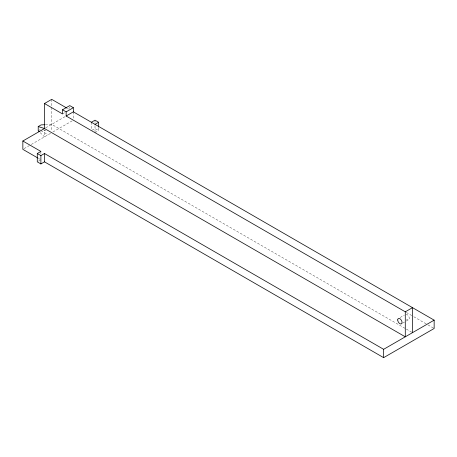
<?xml version="1.0" encoding="UTF-8"?>
<svg xmlns="http://www.w3.org/2000/svg" width="457" height="457" viewBox="0 0 457 457"><rect width="100%" height="100%" fill="white"/><g stroke="black" fill="none" stroke-linecap="round" stroke-linejoin="round"><path stroke-width="0.34" stroke-dasharray="2.29 1.71" d="M62.535 113.936L64.94 112.548M38.222 130.725L41.107 129.057M45.7 127.823L65.545 116.364M24.055 148.651L30.665 144.835M31.27 144.486L51.715 132.684M52.915 131.987L73.36 120.185M38.485 161.15L40.29 160.11M92 130.251L95.01 128.514L98.615 130.599L98.615 127.126M95.01 132.684L98.615 130.599M400.149 317.501L404.359 315.073M402.606 323.15L405.616 321.414M406.216 321.065L408.621 319.677M45.352 124.675L51.715 124.35L405.707 328.726M43.758 129.965L47.071 131.096M67.345 108.378L68.55 109.074M406.353 312.434L413.145 316.358M413.762 316.712L427.352 324.561M427.975 324.916L434.15 328.486M406.324 329.086L412.505 332.65M40.867 130.588L48.105 134.764M38.485 158.373L40.29 159.413M40.153 132.61L44.495 136.849L44.495 129.902M95.01 120.185L95.01 122.962M95.01 125.738L95.01 131.987M91.4 122.265L91.4 129.211M73.36 111.851L73.36 118.797M69.755 106.989L69.755 108.378M51.715 99.352L51.715 131.296M40.89 151.427L40.89 154.9M406.01 314.239A3.062 1.765 60 0 1 409.238 317.941A3.062 1.765 60 0 1 406.53 319.117"/><path stroke-width="0.69" d="M37.885 158.025L22.85 149.348L22.85 141.013L40.89 151.427L37.28 153.512L37.28 161.847L40.89 163.926L44.495 161.847L383.64 357.648L434.15 328.486L434.15 320.151L73.36 111.851L73.36 107.686L66.145 111.851L66.145 116.015L405.285 311.823L405.285 336.815L44.495 128.514L44.495 103.522L51.715 99.352L66.745 108.035M44.495 103.522L62.535 113.936L62.535 109.771L69.755 105.601L73.36 107.686M39.188 131.667L38.222 130.725L38.222 126.56L41.107 124.892L44.643 124.71M22.85 141.013L44.495 128.514L38.222 126.56M66.145 116.015L73.36 111.851M91.4 122.265L95.01 120.185L98.615 122.265L98.615 127.126M37.28 153.512L40.89 155.597L44.495 153.512L383.64 349.314L434.15 320.151M95.01 124.35L98.615 122.265M405.285 311.823L412.505 307.652L412.505 332.65M62.535 109.771L66.145 111.851M383.64 349.314L383.64 357.648M44.495 153.512L44.495 161.847M40.89 155.597L40.89 163.926M397.71 319.946A3.062 1.765 60 0 0 400.955 323.984A3.062 1.765 60 0 0 400.955 319.654A3.062 1.765 60 0 0 397.71 319.946"/></g></svg>
